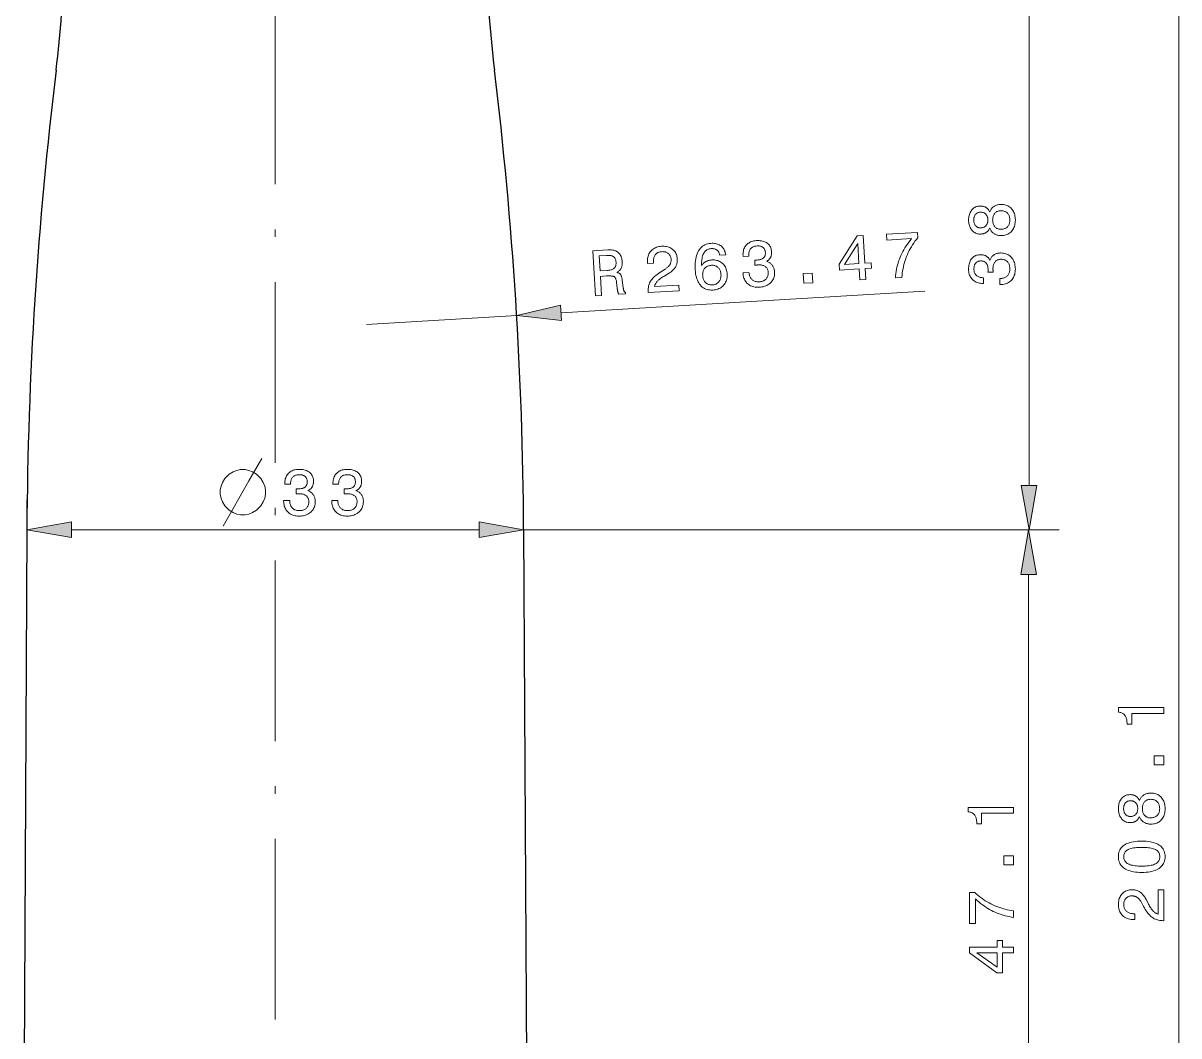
# Model space of a CAD drawing. Extents: x 0 to 297, y 0 to 420.
# Drawn here: x 128.9 to 205.6, y 208.2 to 275.5 of the extents above; entities that cross this region are included whole.
import ezdxf

# ---------------------------------------------------------------- set-up
doc = ezdxf.new("R2010")
doc.units = 0
doc.linetypes.add('DASHDOT', pattern=[18.5, 12, -3, 0.5, -3])

msp = doc.modelspace()

# ---------------------------------------------------------------- linework, layer by layer
at = {"color": 7, "linetype": 'DASHDOT', "lineweight": 13}
msp.add_line((145.6, 332.328), (145.6, 119.729), dxfattribs=at)
at = {"color": 7, "lineweight": 13}
for p, q in [((205.626, 124.712), (205.626, 326.904)), ((195.676, 244.812), (195.676, 276.904)), ((164.588, 256.287), (188.752, 257.726)), ((132.055, 241.865), (159.146, 241.865)), ((162.1, 241.858), (197.644, 241.858)), ((162.1, 241.858), (197.676, 241.858)), ((195.644, 197.712), (195.644, 238.904))]:
    msp.add_line(p, q, dxfattribs=at)
at = {"color": 7, "lineweight": 13, "ltscale": 0.25}
msp.add_line((151.656, 255.518), (161.639, 256.112), dxfattribs=at)
at = {"color": 7, "lineweight": 13, "ltscale": 0.050185}
for p, q in [((129.1, 241.858), (129.1, 243.865)), ((162.1, 241.858), (162.1, 243.865))]:
    msp.add_line(p, q, dxfattribs=at)
at = {"color": 7, "lineweight": 30}
for p, q in [((129.1, 241.858), (128.85, 194.758)), ((162.1, 241.858), (162.35, 194.758))]:
    msp.add_line(p, q, dxfattribs=at)
at = {"color": 7, "lineweight": 13}
for points in [[(193.061, 261.92), (193.042, 261.881), (193.022, 261.845), (193.001, 261.81), (192.978, 261.777), (192.954, 261.747), (192.929, 261.718), (192.902, 261.691), (192.874, 261.666), (192.845, 261.643), (192.814, 261.623), (192.782, 261.604), (192.749, 261.587), (192.714, 261.572), (192.678, 261.559), (192.64, 261.548), (192.601, 261.539), (192.561, 261.533), (192.519, 261.528), (192.475, 261.525), (192.431, 261.524), (192.363, 261.526), (192.298, 261.534), (192.236, 261.547), (192.176, 261.565), (192.119, 261.588), (192.065, 261.617), (192.013, 261.65), (191.963, 261.689), (191.916, 261.733), (191.872, 261.782), (191.831, 261.835), (191.795, 261.891), (191.762, 261.951), (191.734, 262.014), (191.711, 262.079), (191.691, 262.148), (191.676, 262.22), (191.665, 262.296), (191.659, 262.374), (191.657, 262.455), (191.659, 262.537), (191.665, 262.616), (191.676, 262.691), (191.691, 262.764), (191.711, 262.833), (191.734, 262.898), (191.762, 262.961), (191.795, 263.02), (191.831, 263.076), (191.872, 263.129), (191.916, 263.178), (191.963, 263.221), (192.013, 263.26), (192.065, 263.293), (192.119, 263.321), (192.176, 263.344), (192.236, 263.362), (192.298, 263.375), (192.363, 263.383), (192.431, 263.385), (192.476, 263.384), (192.52, 263.381), (192.562, 263.376), (192.603, 263.37), (192.642, 263.361), (192.68, 263.35), (192.716, 263.338), (192.751, 263.323), (192.784, 263.307), (192.816, 263.288), (192.847, 263.268), (192.876, 263.245), (192.904, 263.221), (192.93, 263.194), (192.956, 263.165), (192.979, 263.135), (193.002, 263.102), (193.023, 263.067), (193.043, 263.03), (193.061, 262.991), (193.081, 263.039), (193.102, 263.085), (193.126, 263.128), (193.151, 263.169), (193.178, 263.207), (193.208, 263.243), (193.239, 263.277), (193.273, 263.308), (193.308, 263.337), (193.346, 263.363), (193.385, 263.387), (193.426, 263.408), (193.468, 263.427), (193.513, 263.443), (193.559, 263.457), (193.607, 263.468), (193.657, 263.477), (193.708, 263.483), (193.761, 263.487), (193.816, 263.488), (193.9, 263.486), (193.982, 263.477), (194.059, 263.463), (194.133, 263.444), (194.204, 263.419), (194.271, 263.388), (194.335, 263.352), (194.395, 263.31), (194.452, 263.262), (194.505, 263.209), (194.554, 263.151), (194.598, 263.09), (194.636, 263.024), (194.67, 262.954), (194.698, 262.881), (194.721, 262.804), (194.739, 262.722), (194.752, 262.637), (194.76, 262.548), (194.762, 262.455), (194.76, 262.363), (194.752, 262.274), (194.739, 262.188), (194.721, 262.107), (194.698, 262.03), (194.67, 261.957), (194.636, 261.887), (194.598, 261.822), (194.554, 261.76), (194.505, 261.703), (194.452, 261.65), (194.395, 261.603), (194.335, 261.561), (194.271, 261.525), (194.204, 261.494), (194.133, 261.469), (194.059, 261.45), (193.982, 261.436), (193.9, 261.427), (193.816, 261.424), (193.761, 261.426), (193.708, 261.43), (193.657, 261.436), (193.607, 261.445), (193.559, 261.456), (193.513, 261.47), (193.468, 261.486), (193.426, 261.505), (193.385, 261.526), (193.346, 261.55), (193.308, 261.576), (193.273, 261.605), (193.239, 261.636), (193.208, 261.669), (193.178, 261.705), (193.151, 261.743), (193.126, 261.784), (193.102, 261.827), (193.081, 261.872)], [(192.464, 261.935), (192.507, 261.936), (192.547, 261.94), (192.586, 261.948), (192.623, 261.957), (192.658, 261.97), (192.692, 261.986), (192.724, 262.004), (192.754, 262.026), (192.783, 262.05), (192.81, 262.077), (192.835, 262.106), (192.857, 262.138), (192.877, 262.171), (192.894, 262.206), (192.908, 262.243), (192.92, 262.282), (192.929, 262.322), (192.936, 262.365), (192.939, 262.409), (192.941, 262.455), (192.939, 262.502), (192.936, 262.547), (192.929, 262.59), (192.92, 262.631), (192.908, 262.67), (192.894, 262.707), (192.877, 262.742), (192.857, 262.775), (192.835, 262.807), (192.81, 262.836), (192.783, 262.863), (192.754, 262.887), (192.724, 262.909), (192.692, 262.927), (192.658, 262.943), (192.623, 262.956), (192.586, 262.965), (192.547, 262.973), (192.507, 262.977), (192.464, 262.978), (192.422, 262.977), (192.382, 262.973), (192.344, 262.966), (192.307, 262.956), (192.272, 262.943), (192.239, 262.928), (192.208, 262.91), (192.179, 262.889), (192.152, 262.866), (192.126, 262.839), (192.103, 262.81), (192.082, 262.779), (192.063, 262.746), (192.047, 262.711), (192.033, 262.674), (192.022, 262.634), (192.014, 262.593), (192.008, 262.549), (192.004, 262.503), (192.003, 262.455), (192.004, 262.408), (192.008, 262.363), (192.014, 262.319), (192.022, 262.278), (192.033, 262.239), (192.047, 262.202), (192.063, 262.167), (192.082, 262.134), (192.103, 262.103), (192.126, 262.074), (192.152, 262.047), (192.179, 262.024), (192.208, 262.003), (192.239, 261.985), (192.272, 261.969), (192.307, 261.957), (192.344, 261.947), (192.382, 261.94), (192.422, 261.936)], [(193.807, 261.84), (193.861, 261.841), (193.912, 261.846), (193.961, 261.855), (194.008, 261.866), (194.053, 261.881), (194.095, 261.899), (194.135, 261.921), (194.172, 261.946), (194.208, 261.974), (194.241, 262.005), (194.271, 262.04), (194.298, 262.076), (194.322, 262.115), (194.342, 262.157), (194.36, 262.201), (194.374, 262.247), (194.385, 262.295), (194.393, 262.346), (194.398, 262.4), (194.4, 262.455), (194.398, 262.512), (194.393, 262.565), (194.385, 262.617), (194.374, 262.665), (194.36, 262.712), (194.342, 262.756), (194.322, 262.797), (194.298, 262.837), (194.271, 262.873), (194.241, 262.908), (194.208, 262.939), (194.172, 262.967), (194.135, 262.992), (194.095, 263.014), (194.053, 263.032), (194.008, 263.047), (193.961, 263.058), (193.912, 263.066), (193.861, 263.071), (193.807, 263.073), (193.757, 263.071), (193.709, 263.067), (193.664, 263.058), (193.62, 263.047), (193.579, 263.032), (193.539, 263.014), (193.502, 262.993), (193.467, 262.968), (193.434, 262.94), (193.404, 262.909), (193.375, 262.875), (193.35, 262.838), (193.328, 262.799), (193.308, 262.757), (193.292, 262.713), (193.279, 262.667), (193.268, 262.618), (193.261, 262.566), (193.256, 262.512), (193.255, 262.455), (193.256, 262.399), (193.261, 262.346), (193.268, 262.294), (193.279, 262.246), (193.292, 262.199), (193.308, 262.155), (193.328, 262.114), (193.35, 262.075), (193.375, 262.038), (193.404, 262.004), (193.434, 261.973), (193.467, 261.945), (193.502, 261.92), (193.539, 261.899), (193.579, 261.881), (193.62, 261.866), (193.664, 261.855), (193.709, 261.846), (193.757, 261.841)], [(176.669, 258.95), (177.067, 258.974), (177.073, 258.912), (177.083, 258.854), (177.095, 258.798), (177.111, 258.746), (177.13, 258.696), (177.152, 258.65), (177.177, 258.607), (177.204, 258.566), (177.235, 258.529), (177.269, 258.495), (177.306, 258.464), (177.345, 258.437), (177.387, 258.413), (177.431, 258.393), (177.478, 258.377), (177.527, 258.364), (177.579, 258.355), (177.633, 258.349), (177.689, 258.347), (177.748, 258.349), (177.806, 258.354), (177.86, 258.362), (177.913, 258.373), (177.962, 258.387), (178.009, 258.404), (178.053, 258.424), (178.095, 258.447), (178.133, 258.473), (178.169, 258.502), (178.203, 258.535), (178.233, 258.569), (178.26, 258.606), (178.283, 258.645), (178.302, 258.686), (178.319, 258.729), (178.331, 258.775), (178.34, 258.822), (178.346, 258.872), (178.348, 258.924), (178.346, 258.978), (178.342, 259.027), (178.334, 259.073), (178.323, 259.118), (178.309, 259.159), (178.291, 259.198), (178.271, 259.235), (178.247, 259.27), (178.22, 259.302), (178.189, 259.331), (178.156, 259.359), (178.119, 259.383), (178.08, 259.405), (178.039, 259.423), (177.995, 259.439), (177.948, 259.452), (177.899, 259.461), (177.847, 259.468), (177.793, 259.472), (177.736, 259.473), (177.677, 259.471), (177.669, 259.47), (177.66, 259.469), (177.651, 259.469), (177.643, 259.468), (177.634, 259.467), (177.625, 259.467), (177.616, 259.466), (177.607, 259.465), (177.598, 259.464), (177.589, 259.463), (177.579, 259.462), (177.569, 259.461), (177.558, 259.46), (177.547, 259.459), (177.535, 259.457), (177.523, 259.456), (177.51, 259.454), (177.496, 259.453), (177.482, 259.451), (177.467, 259.45), (177.447, 259.788), (177.456, 259.789), (177.465, 259.789), (177.474, 259.789), (177.483, 259.789), (177.492, 259.789), (177.501, 259.789), (177.51, 259.79), (177.518, 259.79), (177.527, 259.79), (177.536, 259.791), (177.544, 259.791), (177.552, 259.791), (177.56, 259.791), (177.568, 259.792), (177.576, 259.792), (177.584, 259.792), (177.591, 259.793), (177.599, 259.793), (177.606, 259.794), (177.613, 259.794), (177.67, 259.799), (177.723, 259.805), (177.774, 259.814), (177.821, 259.825), (177.865, 259.838), (177.905, 259.853), (177.943, 259.87), (177.977, 259.889), (178.009, 259.911), (178.037, 259.934), (178.062, 259.96), (178.084, 259.988), (178.104, 260.018), (178.12, 260.051), (178.133, 260.086), (178.144, 260.123), (178.151, 260.162), (178.156, 260.203), (178.157, 260.247), (178.156, 260.293), (178.152, 260.337), (178.145, 260.38), (178.136, 260.419), (178.125, 260.457), (178.11, 260.492), (178.093, 260.525), (178.074, 260.556), (178.052, 260.584), (178.027, 260.61), (178, 260.634), (177.97, 260.656), (177.938, 260.675), (177.904, 260.691), (177.867, 260.705), (177.829, 260.716), (177.788, 260.725), (177.745, 260.731), (177.699, 260.734), (177.652, 260.735), (177.602, 260.733), (177.546, 260.728), (177.493, 260.72), (177.443, 260.709), (177.397, 260.695), (177.353, 260.678), (177.312, 260.657), (177.273, 260.634), (177.238, 260.608), (177.206, 260.578), (177.177, 260.545), (177.151, 260.51), (177.128, 260.471), (177.108, 260.43), (177.091, 260.386), (177.078, 260.339), (177.067, 260.289), (177.06, 260.236), (177.056, 260.181), (177.055, 260.122), (177.057, 260.061), (176.674, 260.038), (176.672, 260.068), (176.67, 260.154), (176.672, 260.237), (176.68, 260.317), (176.694, 260.393), (176.713, 260.466), (176.737, 260.536), (176.766, 260.603), (176.801, 260.667), (176.841, 260.727), (176.886, 260.784), (176.936, 260.836), (176.99, 260.884), (177.048, 260.927), (177.109, 260.964), (177.175, 260.997), (177.244, 261.025), (177.317, 261.048), (177.394, 261.065), (177.475, 261.078), (177.56, 261.086), (177.65, 261.089), (177.736, 261.087), (177.818, 261.082), (177.896, 261.071), (177.97, 261.057), (178.041, 261.037), (178.107, 261.014), (178.17, 260.985), (178.229, 260.953), (178.284, 260.915), (178.334, 260.874), (178.38, 260.829), (178.421, 260.78), (178.457, 260.728), (178.488, 260.672), (178.515, 260.612), (178.536, 260.549), (178.553, 260.482), (178.565, 260.411), (178.572, 260.337), (178.573, 260.294), (178.573, 260.252), (178.57, 260.212), (178.566, 260.173), (178.56, 260.134), (178.551, 260.097), (178.541, 260.062), (178.529, 260.027), (178.514, 259.993), (178.498, 259.961), (178.48, 259.93), (178.459, 259.9), (178.437, 259.871), (178.413, 259.844), (178.387, 259.819), (178.359, 259.794), (178.33, 259.771), (178.298, 259.75), (178.264, 259.729), (178.229, 259.71), (178.277, 259.694), (178.323, 259.677), (178.367, 259.656), (178.409, 259.634), (178.448, 259.61), (178.486, 259.583), (178.521, 259.555), (178.553, 259.524), (178.584, 259.491), (178.612, 259.456), (178.638, 259.42), (178.662, 259.381), (178.683, 259.34), (178.702, 259.298), (178.719, 259.253), (178.733, 259.207), (178.744, 259.159), (178.754, 259.109), (178.761, 259.057), (178.765, 259.003), (178.767, 258.918), (178.763, 258.837), (178.753, 258.758), (178.737, 258.682), (178.715, 258.61), (178.686, 258.54), (178.652, 258.474), (178.611, 258.411), (178.564, 258.35), (178.512, 258.293), (178.454, 258.24), (178.392, 258.192), (178.325, 258.148), (178.255, 258.11), (178.18, 258.077), (178.101, 258.049), (178.018, 258.025), (177.931, 258.007), (177.84, 257.994), (177.744, 257.986), (177.653, 257.983), (177.566, 257.986), (177.482, 257.995), (177.401, 258.009), (177.324, 258.029), (177.25, 258.054), (177.18, 258.086), (177.113, 258.122), (177.05, 258.165), (176.989, 258.213), (176.934, 258.266), (176.883, 258.323), (176.838, 258.384), (176.798, 258.449), (176.764, 258.518), (176.735, 258.59), (176.711, 258.667), (176.692, 258.748), (176.679, 258.832), (176.671, 258.921)], [(184.434, 258.47), (184.389, 259.211), (183.074, 259.133), (183.052, 259.512), (184.255, 261.397), (184.647, 261.421), (184.756, 259.579), (185.183, 259.605), (185.204, 259.26), (184.777, 259.234), (184.821, 258.493)], [(186.791, 258.611), (186.803, 258.755), (186.821, 258.898), (186.842, 259.039), (186.867, 259.179), (186.897, 259.316), (186.93, 259.452), (186.968, 259.586), (187.011, 259.719), (187.057, 259.849), (187.107, 259.978), (187.162, 260.105), (187.222, 260.232), (187.286, 260.358), (187.355, 260.483), (187.429, 260.608), (187.507, 260.731), (187.59, 260.854), (187.677, 260.976), (187.77, 261.097), (187.867, 261.217), (186.229, 261.12), (186.206, 261.513), (188.258, 261.636), (188.279, 261.278), (188.186, 261.16), (188.096, 261.041), (188.012, 260.92), (187.931, 260.798), (187.855, 260.674), (187.783, 260.549), (187.715, 260.422), (187.652, 260.294), (187.593, 260.165), (187.538, 260.034), (187.488, 259.902), (187.441, 259.768), (187.4, 259.632), (187.362, 259.495), (187.329, 259.356), (187.3, 259.215), (187.275, 259.073), (187.254, 258.929), (187.238, 258.784), (187.226, 258.636)], [(166.873, 257.425), (166.695, 260.416), (167.695, 260.475), (167.781, 260.478), (167.863, 260.477), (167.942, 260.47), (168.017, 260.459), (168.087, 260.444), (168.154, 260.424), (168.217, 260.399), (168.275, 260.37), (168.33, 260.336), (168.381, 260.297), (168.428, 260.255), (168.47, 260.207), (168.508, 260.156), (168.541, 260.1), (168.571, 260.04), (168.595, 259.976), (168.616, 259.908), (168.632, 259.835), (168.643, 259.758), (168.65, 259.677), (168.652, 259.628), (168.652, 259.581), (168.65, 259.535), (168.645, 259.491), (168.639, 259.448), (168.63, 259.406), (168.62, 259.366), (168.607, 259.327), (168.592, 259.29), (168.575, 259.254), (168.556, 259.22), (168.535, 259.186), (168.512, 259.155), (168.487, 259.125), (168.46, 259.096), (168.431, 259.069), (168.4, 259.044), (168.367, 259.019), (168.332, 258.997), (168.295, 258.976), (168.327, 258.967), (168.358, 258.957), (168.387, 258.945), (168.414, 258.932), (168.44, 258.918), (168.463, 258.903), (168.485, 258.886), (168.505, 258.868), (168.524, 258.849), (168.54, 258.829), (168.555, 258.806), (168.57, 258.779), (168.583, 258.75), (168.596, 258.716), (168.608, 258.68), (168.619, 258.64), (168.629, 258.596), (168.638, 258.55), (168.646, 258.499), (168.654, 258.446), (168.714, 257.961), (168.718, 257.931), (168.723, 257.902), (168.728, 257.875), (168.732, 257.849), (168.738, 257.826), (168.743, 257.803), (168.749, 257.783), (168.755, 257.764), (168.761, 257.748), (168.768, 257.732), (168.775, 257.718), (168.783, 257.705), (168.791, 257.693), (168.8, 257.681), (168.81, 257.67), (168.82, 257.66), (168.831, 257.65), (168.842, 257.641), (168.855, 257.633), (168.867, 257.626), (168.872, 257.544), (168.42, 257.517), (168.413, 257.527), (168.407, 257.538), (168.401, 257.55), (168.395, 257.562), (168.389, 257.576), (168.384, 257.591), (168.378, 257.607), (168.373, 257.623), (168.368, 257.641), (168.363, 257.66), (168.358, 257.679), (168.353, 257.701), (168.348, 257.723), (168.344, 257.747), (168.339, 257.772), (168.335, 257.799), (168.33, 257.827), (168.326, 257.856), (168.322, 257.887), (168.318, 257.919), (168.274, 258.305), (168.266, 258.361), (168.257, 258.413), (168.246, 258.461), (168.234, 258.505), (168.221, 258.544), (168.206, 258.579), (168.189, 258.61), (168.171, 258.637), (168.152, 258.66), (168.131, 258.679), (168.106, 258.694), (168.075, 258.707), (168.038, 258.718), (167.995, 258.727), (167.946, 258.734), (167.891, 258.739), (167.829, 258.741), (167.762, 258.742), (167.688, 258.74), (167.608, 258.736), (167.198, 258.712), (167.273, 257.449)], [(170.376, 257.634), (170.375, 257.646), (170.372, 257.734), (170.373, 257.819), (170.378, 257.901), (170.388, 257.98), (170.402, 258.057), (170.42, 258.131), (170.443, 258.202), (170.47, 258.271), (170.501, 258.337), (170.537, 258.4), (170.578, 258.463), (170.626, 258.525), (170.68, 258.588), (170.741, 258.651), (170.809, 258.714), (170.883, 258.778), (170.964, 258.842), (171.052, 258.906), (171.146, 258.97), (171.247, 259.035), (171.493, 259.189), (171.536, 259.217), (171.577, 259.245), (171.615, 259.274), (171.651, 259.303), (171.684, 259.333), (171.714, 259.363), (171.742, 259.393), (171.768, 259.424), (171.791, 259.456), (171.811, 259.488), (171.829, 259.521), (171.845, 259.554), (171.859, 259.589), (171.871, 259.624), (171.88, 259.661), (171.887, 259.698), (171.892, 259.736), (171.895, 259.776), (171.896, 259.816), (171.895, 259.857), (171.89, 259.904), (171.883, 259.948), (171.872, 259.991), (171.858, 260.031), (171.841, 260.07), (171.821, 260.106), (171.798, 260.14), (171.771, 260.173), (171.742, 260.203), (171.709, 260.232), (171.673, 260.257), (171.636, 260.28), (171.597, 260.3), (171.555, 260.316), (171.512, 260.33), (171.466, 260.34), (171.418, 260.348), (171.369, 260.352), (171.317, 260.354), (171.263, 260.352), (171.21, 260.347), (171.16, 260.338), (171.112, 260.326), (171.066, 260.31), (171.023, 260.291), (170.983, 260.268), (170.945, 260.242), (170.91, 260.212), (170.877, 260.178), (170.846, 260.141), (170.819, 260.101), (170.794, 260.058), (170.774, 260.013), (170.756, 259.965), (170.742, 259.914), (170.731, 259.861), (170.723, 259.805), (170.719, 259.747), (170.717, 259.686), (170.72, 259.622), (170.722, 259.587), (170.33, 259.563), (170.327, 259.624), (170.324, 259.717), (170.327, 259.807), (170.335, 259.892), (170.349, 259.974), (170.369, 260.053), (170.394, 260.128), (170.425, 260.199), (170.462, 260.266), (170.504, 260.33), (170.551, 260.391), (170.604, 260.447), (170.661, 260.497), (170.722, 260.543), (170.787, 260.582), (170.856, 260.617), (170.93, 260.647), (171.007, 260.671), (171.089, 260.689), (171.175, 260.703), (171.265, 260.711), (171.352, 260.714), (171.436, 260.711), (171.517, 260.704), (171.594, 260.691), (171.669, 260.673), (171.74, 260.65), (171.808, 260.622), (171.873, 260.589), (171.935, 260.551), (171.994, 260.507), (172.049, 260.46), (172.099, 260.408), (172.143, 260.354), (172.182, 260.296), (172.216, 260.235), (172.244, 260.17), (172.267, 260.102), (172.285, 260.031), (172.298, 259.956), (172.305, 259.877), (172.307, 259.816), (172.306, 259.756), (172.302, 259.698), (172.294, 259.641), (172.283, 259.585), (172.268, 259.53), (172.251, 259.477), (172.23, 259.425), (172.205, 259.375), (172.178, 259.326), (172.147, 259.278), (172.112, 259.231), (172.075, 259.185), (172.033, 259.141), (171.989, 259.097), (171.94, 259.054), (171.889, 259.013), (171.834, 258.972), (171.775, 258.932), (171.713, 258.894), (171.469, 258.75), (171.401, 258.709), (171.337, 258.669), (171.277, 258.63), (171.222, 258.591), (171.17, 258.554), (171.122, 258.517), (171.079, 258.482), (171.039, 258.447), (171.004, 258.414), (170.972, 258.381), (170.944, 258.348), (170.917, 258.315), (170.893, 258.282), (170.871, 258.247), (170.851, 258.213), (170.834, 258.177), (170.818, 258.141), (170.805, 258.105), (170.794, 258.068), (170.785, 258.03), (172.41, 258.126), (172.432, 257.756)], [(175.524, 260.132), (175.128, 260.109), (175.119, 260.154), (175.109, 260.197), (175.096, 260.237), (175.081, 260.276), (175.064, 260.312), (175.044, 260.345), (175.023, 260.376), (174.999, 260.405), (174.973, 260.432), (174.945, 260.456), (174.914, 260.477), (174.882, 260.497), (174.848, 260.513), (174.812, 260.527), (174.775, 260.538), (174.735, 260.547), (174.693, 260.553), (174.649, 260.557), (174.604, 260.558), (174.556, 260.556), (174.492, 260.55), (174.432, 260.538), (174.375, 260.521), (174.321, 260.499), (174.271, 260.472), (174.224, 260.439), (174.18, 260.401), (174.14, 260.358), (174.103, 260.31), (174.07, 260.257), (174.039, 260.198), (174.013, 260.134), (173.989, 260.065), (173.968, 259.99), (173.951, 259.91), (173.937, 259.824), (173.927, 259.733), (173.919, 259.637), (173.915, 259.535), (173.914, 259.428), (173.938, 259.461), (173.963, 259.493), (173.989, 259.523), (174.017, 259.552), (174.046, 259.579), (174.076, 259.605), (174.107, 259.629), (174.139, 259.652), (174.173, 259.673), (174.208, 259.693), (174.243, 259.711), (174.28, 259.728), (174.318, 259.742), (174.357, 259.756), (174.397, 259.767), (174.437, 259.777), (174.479, 259.786), (174.522, 259.793), (174.565, 259.798), (174.61, 259.801), (174.693, 259.803), (174.774, 259.8), (174.852, 259.791), (174.927, 259.776), (174.999, 259.756), (175.068, 259.73), (175.135, 259.698), (175.198, 259.661), (175.259, 259.618), (175.316, 259.57), (175.37, 259.516), (175.419, 259.459), (175.462, 259.399), (175.501, 259.334), (175.534, 259.266), (175.562, 259.193), (175.585, 259.117), (175.603, 259.038), (175.616, 258.954), (175.624, 258.867), (175.627, 258.779), (175.623, 258.694), (175.614, 258.613), (175.599, 258.534), (175.578, 258.458), (175.551, 258.386), (175.519, 258.316), (175.481, 258.249), (175.436, 258.186), (175.386, 258.125), (175.332, 258.069), (175.273, 258.018), (175.211, 257.972), (175.145, 257.932), (175.075, 257.897), (175.001, 257.867), (174.923, 257.843), (174.842, 257.824), (174.757, 257.811), (174.668, 257.802), (174.565, 257.8), (174.466, 257.805), (174.372, 257.818), (174.283, 257.838), (174.198, 257.866), (174.117, 257.901), (174.041, 257.944), (173.969, 257.995), (173.902, 258.053), (173.84, 258.119), (173.782, 258.191), (173.73, 258.271), (173.682, 258.358), (173.64, 258.451), (173.603, 258.551), (173.572, 258.657), (173.545, 258.771), (173.524, 258.891), (173.508, 259.018), (173.497, 259.152), (173.491, 259.309), (173.491, 259.46), (173.497, 259.603), (173.51, 259.74), (173.529, 259.87), (173.555, 259.992), (173.587, 260.108), (173.625, 260.217), (173.67, 260.319), (173.721, 260.415), (173.778, 260.502), (173.84, 260.581), (173.908, 260.651), (173.981, 260.713), (174.059, 260.767), (174.142, 260.811), (174.231, 260.848), (174.325, 260.875), (174.425, 260.895), (174.529, 260.905), (174.613, 260.908), (174.694, 260.906), (174.771, 260.9), (174.844, 260.889), (174.915, 260.874), (174.982, 260.854), (175.046, 260.829), (175.106, 260.8), (175.163, 260.767), (175.217, 260.729), (175.267, 260.686), (175.312, 260.64), (175.354, 260.59), (175.391, 260.536), (175.424, 260.478), (175.452, 260.417), (175.476, 260.352), (175.496, 260.282), (175.512, 260.209)], [(183.416, 259.499), (184.369, 259.556), (184.289, 260.897)], [(167.605, 260.102), (167.117, 260.073), (167.176, 259.078), (167.637, 259.105), (167.705, 259.111), (167.769, 259.118), (167.828, 259.127), (167.883, 259.139), (167.933, 259.152), (167.979, 259.168), (168.021, 259.185), (168.059, 259.205), (168.092, 259.226), (168.12, 259.25), (168.145, 259.276), (168.167, 259.306), (168.186, 259.338), (168.202, 259.373), (168.215, 259.411), (168.225, 259.451), (168.232, 259.495), (168.237, 259.542), (168.238, 259.591), (168.236, 259.644), (168.232, 259.695), (168.225, 259.743), (168.215, 259.788), (168.203, 259.83), (168.188, 259.869), (168.171, 259.905), (168.151, 259.937), (168.129, 259.966), (168.104, 259.992), (168.077, 260.015), (168.046, 260.035), (168.012, 260.053), (167.974, 260.068), (167.932, 260.08), (167.887, 260.09), (167.838, 260.098), (167.785, 260.103), (167.729, 260.105), (167.669, 260.105)], [(193.736, 258.169), (193.736, 258.568), (193.797, 258.571), (193.856, 258.577), (193.913, 258.586), (193.966, 258.599), (194.016, 258.615), (194.064, 258.634), (194.109, 258.656), (194.15, 258.681), (194.19, 258.71), (194.226, 258.742), (194.259, 258.777), (194.288, 258.814), (194.314, 258.854), (194.337, 258.897), (194.356, 258.943), (194.372, 258.991), (194.384, 259.042), (194.393, 259.096), (194.398, 259.152), (194.4, 259.211), (194.398, 259.269), (194.393, 259.324), (194.385, 259.377), (194.374, 259.427), (194.36, 259.475), (194.343, 259.52), (194.322, 259.563), (194.298, 259.603), (194.272, 259.641), (194.242, 259.676), (194.209, 259.708), (194.174, 259.737), (194.136, 259.762), (194.096, 259.784), (194.054, 259.803), (194.009, 259.818), (193.962, 259.83), (193.913, 259.839), (193.861, 259.844), (193.807, 259.845), (193.758, 259.844), (193.711, 259.839), (193.667, 259.83), (193.624, 259.819), (193.584, 259.804), (193.546, 259.785), (193.51, 259.763), (193.477, 259.738), (193.445, 259.71), (193.416, 259.678), (193.39, 259.643), (193.366, 259.605), (193.345, 259.565), (193.326, 259.522), (193.311, 259.476), (193.298, 259.428), (193.289, 259.377), (193.282, 259.323), (193.277, 259.266), (193.276, 259.207), (193.276, 259.198), (193.276, 259.19), (193.276, 259.181), (193.276, 259.172), (193.277, 259.163), (193.277, 259.155), (193.277, 259.146), (193.277, 259.136), (193.278, 259.127), (193.278, 259.118), (193.279, 259.109), (193.279, 259.098), (193.28, 259.088), (193.28, 259.076), (193.281, 259.064), (193.281, 259.052), (193.282, 259.039), (193.283, 259.025), (193.284, 259.011), (193.284, 258.996), (192.945, 258.996), (192.945, 259.005), (192.946, 259.014), (192.946, 259.023), (192.947, 259.032), (192.947, 259.041), (192.947, 259.05), (192.947, 259.059), (192.948, 259.067), (192.948, 259.076), (192.948, 259.084), (192.948, 259.093), (192.949, 259.101), (192.949, 259.109), (192.949, 259.117), (192.949, 259.125), (192.949, 259.133), (192.949, 259.14), (192.949, 259.148), (192.949, 259.155), (192.949, 259.162), (192.948, 259.219), (192.945, 259.273), (192.939, 259.323), (192.931, 259.371), (192.921, 259.416), (192.908, 259.457), (192.893, 259.496), (192.876, 259.531), (192.856, 259.564), (192.834, 259.594), (192.81, 259.62), (192.784, 259.644), (192.754, 259.665), (192.723, 259.683), (192.689, 259.699), (192.653, 259.711), (192.614, 259.721), (192.573, 259.728), (192.529, 259.732), (192.483, 259.734), (192.439, 259.732), (192.396, 259.728), (192.356, 259.721), (192.318, 259.712), (192.282, 259.7), (192.248, 259.685), (192.216, 259.667), (192.186, 259.647), (192.159, 259.624), (192.133, 259.598), (192.11, 259.569), (192.089, 259.539), (192.071, 259.505), (192.055, 259.47), (192.042, 259.432), (192.031, 259.392), (192.022, 259.349), (192.016, 259.304), (192.012, 259.256), (192.011, 259.207), (192.013, 259.151), (192.018, 259.097), (192.026, 259.047), (192.037, 258.999), (192.052, 258.954), (192.07, 258.912), (192.091, 258.873), (192.115, 258.836), (192.143, 258.802), (192.173, 258.771), (192.207, 258.743), (192.244, 258.718), (192.284, 258.695), (192.328, 258.676), (192.374, 258.66), (192.423, 258.646), (192.475, 258.636), (192.53, 258.629), (192.589, 258.624), (192.65, 258.623), (192.65, 258.239), (192.62, 258.239), (192.534, 258.242), (192.451, 258.249), (192.372, 258.262), (192.297, 258.28), (192.225, 258.303), (192.156, 258.331), (192.091, 258.365), (192.03, 258.403), (191.972, 258.446), (191.918, 258.495), (191.869, 258.548), (191.824, 258.605), (191.785, 258.665), (191.751, 258.729), (191.722, 258.796), (191.699, 258.867), (191.68, 258.941), (191.667, 259.019), (191.66, 259.1), (191.657, 259.186), (191.659, 259.275), (191.665, 259.361), (191.676, 259.443), (191.691, 259.52), (191.71, 259.594), (191.734, 259.663), (191.761, 259.728), (191.793, 259.789), (191.829, 259.845), (191.87, 259.898), (191.914, 259.946), (191.962, 259.989), (192.013, 260.027), (192.067, 260.06), (192.125, 260.088), (192.186, 260.111), (192.251, 260.128), (192.318, 260.141), (192.39, 260.149), (192.464, 260.151), (192.507, 260.15), (192.549, 260.147), (192.589, 260.143), (192.628, 260.136), (192.666, 260.127), (192.702, 260.117), (192.737, 260.104), (192.771, 260.09), (192.804, 260.073), (192.835, 260.055), (192.865, 260.035), (192.894, 260.013), (192.921, 259.989), (192.947, 259.964), (192.971, 259.936), (192.993, 259.907), (193.015, 259.876), (193.034, 259.843), (193.053, 259.808), (193.069, 259.772), (193.088, 259.819), (193.109, 259.864), (193.131, 259.907), (193.156, 259.947), (193.183, 259.985), (193.211, 260.02), (193.242, 260.054), (193.274, 260.085), (193.309, 260.113), (193.346, 260.14), (193.384, 260.163), (193.424, 260.185), (193.466, 260.203), (193.51, 260.22), (193.555, 260.234), (193.602, 260.245), (193.651, 260.254), (193.701, 260.26), (193.753, 260.264), (193.807, 260.265), (193.892, 260.262), (193.973, 260.253), (194.051, 260.238), (194.126, 260.218), (194.197, 260.191), (194.264, 260.159), (194.329, 260.12), (194.389, 260.076), (194.447, 260.026), (194.501, 259.97), (194.551, 259.909), (194.595, 259.844), (194.634, 259.775), (194.668, 259.703), (194.697, 259.626), (194.72, 259.546), (194.739, 259.462), (194.752, 259.373), (194.76, 259.281), (194.762, 259.186), (194.76, 259.095), (194.751, 259.008), (194.738, 258.924), (194.719, 258.845), (194.694, 258.769), (194.664, 258.697), (194.629, 258.628), (194.588, 258.564), (194.542, 258.503), (194.49, 258.446), (194.434, 258.393), (194.374, 258.346), (194.311, 258.305), (194.244, 258.269), (194.173, 258.238), (194.099, 258.214), (194.021, 258.194), (193.939, 258.18), (193.854, 258.172), (193.765, 258.169)], [(175.208, 258.838), (175.203, 258.895), (175.195, 258.95), (175.183, 259.002), (175.169, 259.051), (175.152, 259.098), (175.131, 259.143), (175.107, 259.185), (175.081, 259.224), (175.051, 259.261), (175.018, 259.295), (174.983, 259.327), (174.945, 259.354), (174.906, 259.378), (174.866, 259.398), (174.823, 259.415), (174.778, 259.428), (174.732, 259.438), (174.684, 259.444), (174.634, 259.446), (174.582, 259.445), (174.525, 259.44), (174.47, 259.431), (174.418, 259.419), (174.369, 259.404), (174.322, 259.386), (174.278, 259.364), (174.237, 259.339), (174.199, 259.311), (174.164, 259.28), (174.131, 259.245), (174.101, 259.207), (174.075, 259.167), (174.052, 259.125), (174.033, 259.08), (174.018, 259.033), (174.005, 258.983), (173.997, 258.931), (173.992, 258.877), (173.99, 258.82), (173.992, 258.761), (173.997, 258.702), (174.005, 258.646), (174.017, 258.593), (174.031, 258.542), (174.049, 258.494), (174.07, 258.448), (174.094, 258.406), (174.121, 258.365), (174.152, 258.328), (174.185, 258.293), (174.222, 258.262), (174.26, 258.234), (174.3, 258.21), (174.343, 258.189), (174.388, 258.172), (174.434, 258.159), (174.483, 258.15), (174.534, 258.144), (174.588, 258.142), (174.643, 258.143), (174.696, 258.148), (174.746, 258.157), (174.794, 258.169), (174.84, 258.184), (174.884, 258.203), (174.926, 258.226), (174.965, 258.252), (175.002, 258.281), (175.036, 258.315), (175.069, 258.351), (175.098, 258.391), (175.125, 258.432), (175.147, 258.476), (175.166, 258.521), (175.182, 258.569), (175.194, 258.619), (175.203, 258.67), (175.208, 258.724), (175.21, 258.78)], [(180.707, 258.248), (180.668, 258.89), (181.264, 258.926), (181.302, 258.284)], [(164.557, 256.807), (161.639, 256.112), (164.619, 255.767)], [(143.597, 245.865), (143.297, 245.865), (143.047, 245.815), (142.797, 245.715), (142.547, 245.565), (142.247, 245.265), (142.097, 245.015), (141.997, 244.765), (141.947, 244.515), (141.947, 244.215), (141.997, 243.965), (142.097, 243.715), (142.247, 243.465), (142.547, 243.165), (142.797, 243.015), (143.047, 242.915), (143.297, 242.865), (143.597, 242.865), (143.847, 242.915), (144.097, 243.015), (144.347, 243.165), (144.647, 243.465), (144.797, 243.715), (144.897, 243.965), (144.947, 244.215), (144.947, 244.515), (144.897, 244.765), (144.797, 245.015), (144.647, 245.265), (144.347, 245.565), (144.097, 245.715), (143.847, 245.815)], [(146.158, 243.806), (146.557, 243.806), (146.559, 243.744), (146.566, 243.685), (146.575, 243.629), (146.587, 243.575), (146.603, 243.525), (146.622, 243.477), (146.644, 243.433), (146.67, 243.391), (146.699, 243.352), (146.73, 243.316), (146.765, 243.282), (146.803, 243.253), (146.843, 243.227), (146.886, 243.204), (146.932, 243.185), (146.98, 243.169), (147.031, 243.157), (147.084, 243.149), (147.141, 243.143), (147.2, 243.142), (147.257, 243.143), (147.313, 243.148), (147.365, 243.156), (147.416, 243.167), (147.463, 243.181), (147.509, 243.199), (147.551, 243.219), (147.592, 243.243), (147.629, 243.27), (147.664, 243.3), (147.697, 243.333), (147.726, 243.368), (147.751, 243.405), (147.773, 243.445), (147.792, 243.487), (147.807, 243.532), (147.819, 243.579), (147.827, 243.628), (147.832, 243.68), (147.834, 243.734), (147.832, 243.783), (147.827, 243.83), (147.819, 243.875), (147.807, 243.917), (147.792, 243.957), (147.774, 243.995), (147.752, 244.031), (147.727, 244.065), (147.698, 244.096), (147.667, 244.125), (147.632, 244.152), (147.594, 244.176), (147.554, 244.197), (147.511, 244.215), (147.465, 244.23), (147.416, 244.243), (147.365, 244.253), (147.311, 244.26), (147.255, 244.264), (147.195, 244.265), (147.187, 244.265), (147.178, 244.265), (147.17, 244.265), (147.161, 244.265), (147.152, 244.265), (147.143, 244.265), (147.134, 244.264), (147.125, 244.264), (147.116, 244.264), (147.107, 244.263), (147.097, 244.263), (147.087, 244.262), (147.076, 244.262), (147.065, 244.261), (147.053, 244.261), (147.041, 244.26), (147.027, 244.259), (147.014, 244.258), (146.999, 244.258), (146.985, 244.257), (146.985, 244.596), (146.994, 244.596), (147.003, 244.595), (147.012, 244.595), (147.021, 244.595), (147.03, 244.594), (147.039, 244.594), (147.047, 244.594), (147.056, 244.594), (147.065, 244.593), (147.073, 244.593), (147.081, 244.593), (147.09, 244.593), (147.098, 244.593), (147.106, 244.592), (147.114, 244.592), (147.121, 244.592), (147.129, 244.592), (147.136, 244.592), (147.144, 244.592), (147.151, 244.592), (147.208, 244.593), (147.261, 244.597), (147.312, 244.602), (147.36, 244.61), (147.404, 244.621), (147.446, 244.633), (147.485, 244.648), (147.52, 244.666), (147.553, 244.685), (147.582, 244.707), (147.609, 244.731), (147.633, 244.758), (147.654, 244.787), (147.672, 244.818), (147.687, 244.852), (147.7, 244.888), (147.71, 244.927), (147.717, 244.968), (147.721, 245.012), (147.722, 245.058), (147.721, 245.102), (147.717, 245.145), (147.71, 245.185), (147.701, 245.223), (147.688, 245.259), (147.673, 245.293), (147.656, 245.325), (147.635, 245.355), (147.612, 245.382), (147.586, 245.408), (147.558, 245.431), (147.527, 245.452), (147.494, 245.47), (147.459, 245.486), (147.421, 245.5), (147.38, 245.511), (147.338, 245.519), (147.293, 245.525), (147.245, 245.529), (147.195, 245.53), (147.139, 245.529), (147.086, 245.524), (147.036, 245.516), (146.988, 245.504), (146.943, 245.49), (146.901, 245.472), (146.862, 245.451), (146.825, 245.426), (146.791, 245.399), (146.76, 245.368), (146.732, 245.334), (146.706, 245.297), (146.684, 245.257), (146.665, 245.214), (146.649, 245.168), (146.635, 245.118), (146.625, 245.066), (146.617, 245.011), (146.613, 244.953), (146.611, 244.891), (146.228, 244.891), (146.228, 244.921), (146.23, 245.007), (146.238, 245.09), (146.251, 245.169), (146.269, 245.245), (146.292, 245.317), (146.32, 245.385), (146.353, 245.45), (146.392, 245.511), (146.435, 245.569), (146.484, 245.623), (146.537, 245.673), (146.593, 245.717), (146.654, 245.756), (146.717, 245.79), (146.785, 245.819), (146.855, 245.843), (146.93, 245.861), (147.008, 245.874), (147.089, 245.882), (147.174, 245.884), (147.264, 245.882), (147.35, 245.876), (147.431, 245.865), (147.509, 245.85), (147.582, 245.831), (147.651, 245.808), (147.716, 245.78), (147.777, 245.748), (147.834, 245.712), (147.887, 245.671), (147.935, 245.627), (147.978, 245.58), (148.016, 245.529), (148.049, 245.474), (148.077, 245.416), (148.099, 245.355), (148.117, 245.291), (148.13, 245.223), (148.137, 245.152), (148.14, 245.077), (148.139, 245.034), (148.136, 244.993), (148.131, 244.952), (148.124, 244.913), (148.116, 244.876), (148.105, 244.839), (148.093, 244.804), (148.078, 244.77), (148.062, 244.737), (148.044, 244.706), (148.024, 244.676), (148.002, 244.647), (147.978, 244.62), (147.952, 244.595), (147.925, 244.57), (147.896, 244.548), (147.865, 244.527), (147.832, 244.507), (147.797, 244.489), (147.76, 244.472), (147.808, 244.453), (147.853, 244.432), (147.895, 244.41), (147.936, 244.385), (147.974, 244.359), (148.009, 244.33), (148.042, 244.299), (148.073, 244.267), (148.102, 244.232), (148.128, 244.196), (148.152, 244.157), (148.173, 244.117), (148.192, 244.075), (148.209, 244.032), (148.222, 243.986), (148.234, 243.939), (148.242, 243.891), (148.249, 243.84), (148.252, 243.788), (148.254, 243.734), (148.251, 243.649), (148.242, 243.568), (148.227, 243.49), (148.206, 243.416), (148.18, 243.345), (148.147, 243.277), (148.109, 243.213), (148.065, 243.152), (148.015, 243.094), (147.959, 243.04), (147.898, 242.991), (147.833, 242.946), (147.764, 242.907), (147.691, 242.873), (147.615, 242.844), (147.535, 242.821), (147.45, 242.803), (147.362, 242.789), (147.27, 242.782), (147.174, 242.779), (147.083, 242.782), (146.996, 242.79), (146.913, 242.803), (146.833, 242.822), (146.757, 242.847), (146.685, 242.877), (146.617, 242.912), (146.552, 242.953), (146.491, 242.999), (146.434, 243.051), (146.382, 243.107), (146.335, 243.167), (146.293, 243.23), (146.258, 243.298), (146.227, 243.368), (146.202, 243.443), (146.183, 243.521), (146.169, 243.602), (146.161, 243.687), (146.158, 243.776)], [(149.356, 243.806), (149.755, 243.806), (149.758, 243.744), (149.764, 243.685), (149.773, 243.629), (149.786, 243.575), (149.801, 243.525), (149.82, 243.477), (149.843, 243.433), (149.868, 243.391), (149.897, 243.352), (149.929, 243.316), (149.964, 243.282), (150.001, 243.253), (150.041, 243.227), (150.084, 243.204), (150.13, 243.185), (150.178, 243.169), (150.229, 243.157), (150.283, 243.149), (150.339, 243.143), (150.398, 243.142), (150.456, 243.143), (150.511, 243.148), (150.564, 243.156), (150.614, 243.167), (150.662, 243.181), (150.707, 243.199), (150.749, 243.219), (150.79, 243.243), (150.827, 243.27), (150.863, 243.3), (150.895, 243.333), (150.924, 243.368), (150.949, 243.405), (150.971, 243.445), (150.99, 243.487), (151.005, 243.532), (151.017, 243.579), (151.026, 243.628), (151.031, 243.68), (151.032, 243.734), (151.031, 243.783), (151.026, 243.83), (151.017, 243.875), (151.006, 243.917), (150.99, 243.957), (150.972, 243.995), (150.95, 244.031), (150.925, 244.065), (150.897, 244.096), (150.865, 244.125), (150.83, 244.152), (150.792, 244.176), (150.752, 244.197), (150.709, 244.215), (150.663, 244.23), (150.615, 244.243), (150.563, 244.253), (150.51, 244.26), (150.453, 244.264), (150.394, 244.265), (150.385, 244.265), (150.376, 244.265), (150.368, 244.265), (150.359, 244.265), (150.35, 244.265), (150.341, 244.265), (150.332, 244.264), (150.323, 244.264), (150.314, 244.264), (150.305, 244.263), (150.295, 244.263), (150.285, 244.262), (150.275, 244.262), (150.263, 244.261), (150.251, 244.261), (150.239, 244.26), (150.226, 244.259), (150.212, 244.258), (150.198, 244.258), (150.183, 244.257), (150.183, 244.596), (150.192, 244.596), (150.201, 244.595), (150.21, 244.595), (150.219, 244.595), (150.228, 244.594), (150.237, 244.594), (150.246, 244.594), (150.254, 244.594), (150.263, 244.593), (150.271, 244.593), (150.28, 244.593), (150.288, 244.593), (150.296, 244.593), (150.304, 244.592), (150.312, 244.592), (150.32, 244.592), (150.327, 244.592), (150.335, 244.592), (150.342, 244.592), (150.349, 244.592), (150.406, 244.593), (150.46, 244.597), (150.51, 244.602), (150.558, 244.61), (150.603, 244.621), (150.644, 244.633), (150.683, 244.648), (150.718, 244.666), (150.751, 244.685), (150.78, 244.707), (150.807, 244.731), (150.831, 244.758), (150.852, 244.787), (150.87, 244.818), (150.886, 244.852), (150.898, 244.888), (150.908, 244.927), (150.915, 244.968), (150.919, 245.012), (150.921, 245.058), (150.919, 245.102), (150.915, 245.145), (150.908, 245.185), (150.899, 245.223), (150.887, 245.259), (150.872, 245.293), (150.854, 245.325), (150.834, 245.355), (150.81, 245.382), (150.785, 245.408), (150.756, 245.431), (150.725, 245.452), (150.692, 245.47), (150.657, 245.486), (150.619, 245.5), (150.579, 245.511), (150.536, 245.519), (150.491, 245.525), (150.443, 245.529), (150.394, 245.53), (150.338, 245.529), (150.284, 245.524), (150.234, 245.516), (150.186, 245.504), (150.141, 245.49), (150.099, 245.472), (150.06, 245.451), (150.023, 245.426), (149.989, 245.399), (149.958, 245.368), (149.93, 245.334), (149.905, 245.297), (149.882, 245.257), (149.863, 245.214), (149.847, 245.168), (149.833, 245.118), (149.823, 245.066), (149.815, 245.011), (149.811, 244.953), (149.81, 244.891), (149.426, 244.891), (149.426, 244.921), (149.428, 245.007), (149.436, 245.09), (149.449, 245.169), (149.467, 245.245), (149.49, 245.317), (149.518, 245.385), (149.551, 245.45), (149.59, 245.511), (149.633, 245.569), (149.682, 245.623), (149.735, 245.673), (149.792, 245.717), (149.852, 245.756), (149.915, 245.79), (149.983, 245.819), (150.054, 245.843), (150.128, 245.861), (150.206, 245.874), (150.287, 245.882), (150.372, 245.884), (150.462, 245.882), (150.548, 245.876), (150.63, 245.865), (150.707, 245.85), (150.78, 245.831), (150.85, 245.808), (150.915, 245.78), (150.976, 245.748), (151.032, 245.712), (151.085, 245.671), (151.133, 245.627), (151.176, 245.58), (151.214, 245.529), (151.247, 245.474), (151.275, 245.416), (151.298, 245.355), (151.315, 245.291), (151.328, 245.223), (151.335, 245.152), (151.338, 245.077), (151.337, 245.034), (151.334, 244.993), (151.329, 244.952), (151.323, 244.913), (151.314, 244.876), (151.303, 244.839), (151.291, 244.804), (151.277, 244.77), (151.26, 244.737), (151.242, 244.706), (151.222, 244.676), (151.2, 244.647), (151.176, 244.62), (151.151, 244.595), (151.123, 244.57), (151.094, 244.548), (151.063, 244.527), (151.03, 244.507), (150.995, 244.489), (150.959, 244.472), (151.006, 244.453), (151.051, 244.432), (151.093, 244.41), (151.134, 244.385), (151.172, 244.359), (151.207, 244.33), (151.241, 244.299), (151.272, 244.267), (151.3, 244.232), (151.326, 244.196), (151.35, 244.157), (151.372, 244.117), (151.39, 244.075), (151.407, 244.032), (151.421, 243.986), (151.432, 243.939), (151.441, 243.891), (151.447, 243.84), (151.451, 243.788), (151.452, 243.734), (151.449, 243.649), (151.44, 243.568), (151.425, 243.49), (151.405, 243.416), (151.378, 243.345), (151.346, 243.277), (151.307, 243.213), (151.263, 243.152), (151.213, 243.094), (151.157, 243.04), (151.096, 242.991), (151.031, 242.946), (150.962, 242.907), (150.89, 242.873), (150.813, 242.844), (150.733, 242.821), (150.648, 242.803), (150.56, 242.789), (150.468, 242.782), (150.372, 242.779), (150.282, 242.782), (150.194, 242.79), (150.111, 242.803), (150.031, 242.822), (149.956, 242.847), (149.883, 242.877), (149.815, 242.912), (149.75, 242.953), (149.69, 242.999), (149.632, 243.051), (149.58, 243.107), (149.533, 243.167), (149.492, 243.23), (149.456, 243.298), (149.425, 243.368), (149.4, 243.443), (149.381, 243.521), (149.367, 243.602), (149.359, 243.687), (149.356, 243.776)], [(195.155, 244.812), (195.676, 241.858), (196.197, 244.812)], [(132.055, 242.386), (129.1, 241.865), (132.055, 241.344)], [(159.146, 241.344), (162.1, 241.865), (159.146, 242.386)], [(196.165, 238.904), (195.644, 241.858), (195.123, 238.904)], [(204.626, 229.655), (202.492, 229.655), (202.492, 228.955), (202.187, 228.955), (202.184, 229.03), (202.179, 229.101), (202.171, 229.168), (202.161, 229.232), (202.148, 229.291), (202.132, 229.346), (202.114, 229.398), (202.094, 229.445), (202.07, 229.489), (202.044, 229.528), (202.016, 229.564), (201.983, 229.597), (201.948, 229.627), (201.909, 229.654), (201.867, 229.678), (201.822, 229.7), (201.773, 229.718), (201.721, 229.733), (201.666, 229.745), (201.607, 229.754), (201.607, 230.047), (204.626, 230.047)], [(204.626, 226.235), (203.983, 226.235), (203.983, 226.832), (204.626, 226.832)], [(203.011, 222.799), (202.992, 222.76), (202.972, 222.723), (202.951, 222.689), (202.928, 222.656), (202.904, 222.625), (202.879, 222.597), (202.852, 222.57), (202.824, 222.545), (202.795, 222.522), (202.764, 222.502), (202.732, 222.483), (202.699, 222.466), (202.664, 222.451), (202.628, 222.438), (202.59, 222.427), (202.551, 222.418), (202.511, 222.411), (202.469, 222.406), (202.425, 222.403), (202.381, 222.402), (202.313, 222.405), (202.248, 222.413), (202.186, 222.426), (202.126, 222.444), (202.069, 222.467), (202.015, 222.495), (201.963, 222.529), (201.913, 222.568), (201.866, 222.612), (201.822, 222.661), (201.781, 222.714), (201.745, 222.77), (201.712, 222.83), (201.684, 222.892), (201.661, 222.958), (201.641, 223.027), (201.626, 223.099), (201.616, 223.174), (201.609, 223.253), (201.607, 223.334), (201.609, 223.416), (201.616, 223.495), (201.626, 223.57), (201.641, 223.642), (201.661, 223.711), (201.684, 223.777), (201.712, 223.84), (201.745, 223.899), (201.781, 223.955), (201.822, 224.008), (201.866, 224.057), (201.913, 224.1), (201.963, 224.139), (202.015, 224.172), (202.069, 224.2), (202.126, 224.223), (202.186, 224.241), (202.248, 224.254), (202.313, 224.261), (202.381, 224.264), (202.426, 224.263), (202.47, 224.26), (202.512, 224.255), (202.553, 224.249), (202.592, 224.24), (202.63, 224.229), (202.666, 224.216), (202.701, 224.202), (202.735, 224.185), (202.766, 224.167), (202.797, 224.147), (202.826, 224.124), (202.854, 224.1), (202.88, 224.073), (202.906, 224.044), (202.929, 224.013), (202.952, 223.981), (202.973, 223.946), (202.993, 223.909), (203.011, 223.87), (203.031, 223.918), (203.052, 223.964), (203.076, 224.007), (203.101, 224.048), (203.129, 224.086), (203.158, 224.122), (203.189, 224.156), (203.223, 224.187), (203.258, 224.216), (203.296, 224.242), (203.335, 224.266), (203.376, 224.287), (203.419, 224.306), (203.463, 224.322), (203.509, 224.336), (203.557, 224.347), (203.607, 224.356), (203.658, 224.362), (203.711, 224.366), (203.766, 224.367), (203.85, 224.365), (203.932, 224.356), (204.009, 224.342), (204.084, 224.323), (204.154, 224.297), (204.221, 224.267), (204.285, 224.23), (204.345, 224.189), (204.402, 224.141), (204.455, 224.088), (204.504, 224.03), (204.548, 223.968), (204.586, 223.903), (204.62, 223.833), (204.648, 223.76), (204.671, 223.683), (204.689, 223.601), (204.702, 223.516), (204.71, 223.427), (204.712, 223.334), (204.71, 223.241), (204.702, 223.152), (204.689, 223.067), (204.671, 222.986), (204.648, 222.909), (204.62, 222.836), (204.586, 222.766), (204.548, 222.701), (204.504, 222.639), (204.455, 222.582), (204.402, 222.529), (204.345, 222.481), (204.285, 222.44), (204.221, 222.404), (204.154, 222.373), (204.084, 222.348), (204.009, 222.328), (203.932, 222.315), (203.85, 222.306), (203.766, 222.303), (203.711, 222.305), (203.658, 222.308), (203.607, 222.315), (203.557, 222.323), (203.509, 222.335), (203.463, 222.349), (203.419, 222.365), (203.376, 222.384), (203.335, 222.405), (203.296, 222.429), (203.258, 222.455), (203.223, 222.484), (203.189, 222.515), (203.158, 222.548), (203.129, 222.584), (203.101, 222.622), (203.076, 222.663), (203.052, 222.706), (203.031, 222.751)], [(194.644, 223.026), (192.511, 223.026), (192.511, 222.327), (192.205, 222.327), (192.202, 222.402), (192.197, 222.473), (192.189, 222.54), (192.179, 222.603), (192.166, 222.663), (192.151, 222.718), (192.132, 222.77), (192.112, 222.817), (192.088, 222.86), (192.063, 222.9), (192.034, 222.936), (192.002, 222.969), (191.966, 222.999), (191.927, 223.026), (191.885, 223.05), (191.84, 223.071), (191.791, 223.089), (191.739, 223.104), (191.684, 223.116), (191.625, 223.126), (191.625, 223.419), (194.644, 223.419)], [(202.414, 222.814), (202.457, 222.815), (202.497, 222.819), (202.536, 222.826), (202.573, 222.836), (202.608, 222.849), (202.642, 222.865), (202.674, 222.883), (202.704, 222.905), (202.733, 222.929), (202.76, 222.956), (202.785, 222.985), (202.807, 223.017), (202.827, 223.05), (202.844, 223.085), (202.858, 223.122), (202.87, 223.16), (202.879, 223.201), (202.886, 223.244), (202.89, 223.288), (202.891, 223.334), (202.89, 223.381), (202.886, 223.426), (202.879, 223.469), (202.87, 223.51), (202.858, 223.549), (202.844, 223.586), (202.827, 223.621), (202.807, 223.654), (202.785, 223.685), (202.76, 223.715), (202.733, 223.742), (202.704, 223.766), (202.674, 223.787), (202.642, 223.806), (202.608, 223.822), (202.573, 223.834), (202.536, 223.844), (202.497, 223.851), (202.457, 223.856), (202.414, 223.857), (202.372, 223.856), (202.332, 223.852), (202.294, 223.845), (202.257, 223.835), (202.222, 223.822), (202.189, 223.807), (202.158, 223.789), (202.129, 223.768), (202.102, 223.744), (202.076, 223.718), (202.053, 223.689), (202.032, 223.658), (202.013, 223.625), (201.997, 223.59), (201.984, 223.552), (201.972, 223.513), (201.964, 223.472), (201.958, 223.428), (201.954, 223.382), (201.953, 223.334), (201.954, 223.287), (201.958, 223.241), (201.964, 223.198), (201.972, 223.157), (201.984, 223.118), (201.997, 223.081), (202.013, 223.045), (202.032, 223.012), (202.053, 222.982), (202.076, 222.953), (202.102, 222.926), (202.129, 222.903), (202.158, 222.882), (202.189, 222.864), (202.222, 222.848), (202.257, 222.836), (202.294, 222.826), (202.332, 222.819), (202.372, 222.815)], [(203.757, 222.719), (203.811, 222.72), (203.862, 222.725), (203.911, 222.734), (203.958, 222.745), (204.003, 222.76), (204.045, 222.778), (204.085, 222.8), (204.122, 222.825), (204.158, 222.853), (204.191, 222.884), (204.221, 222.918), (204.248, 222.955), (204.272, 222.994), (204.292, 223.036), (204.31, 223.079), (204.324, 223.126), (204.335, 223.174), (204.343, 223.225), (204.348, 223.279), (204.35, 223.334), (204.348, 223.39), (204.343, 223.444), (204.335, 223.495), (204.324, 223.544), (204.31, 223.591), (204.292, 223.635), (204.272, 223.676), (204.248, 223.715), (204.221, 223.752), (204.191, 223.786), (204.158, 223.818), (204.122, 223.846), (204.085, 223.871), (204.045, 223.892), (204.003, 223.911), (203.958, 223.926), (203.911, 223.937), (203.862, 223.945), (203.811, 223.95), (203.757, 223.952), (203.707, 223.95), (203.66, 223.945), (203.614, 223.937), (203.57, 223.926), (203.529, 223.911), (203.49, 223.893), (203.452, 223.871), (203.417, 223.847), (203.384, 223.819), (203.354, 223.788), (203.325, 223.753), (203.3, 223.717), (203.278, 223.678), (203.258, 223.636), (203.242, 223.592), (203.229, 223.545), (203.218, 223.496), (203.211, 223.445), (203.206, 223.391), (203.205, 223.334), (203.206, 223.278), (203.211, 223.224), (203.218, 223.173), (203.229, 223.124), (203.242, 223.078), (203.258, 223.034), (203.278, 222.993), (203.3, 222.954), (203.325, 222.917), (203.354, 222.883), (203.384, 222.852), (203.417, 222.824), (203.452, 222.799), (203.49, 222.778), (203.529, 222.76), (203.57, 222.745), (203.614, 222.733), (203.66, 222.725), (203.707, 222.72)], [(203.163, 219.097), (203.014, 219.099), (202.873, 219.107), (202.739, 219.121), (202.612, 219.139), (202.493, 219.163), (202.38, 219.192), (202.276, 219.227), (202.178, 219.267), (202.087, 219.312), (202.004, 219.362), (201.929, 219.418), (201.861, 219.478), (201.802, 219.544), (201.75, 219.614), (201.706, 219.689), (201.671, 219.768), (201.643, 219.853), (201.623, 219.943), (201.611, 220.037), (201.607, 220.136), (201.611, 220.236), (201.623, 220.331), (201.642, 220.421), (201.67, 220.506), (201.706, 220.586), (201.749, 220.661), (201.8, 220.731), (201.859, 220.796), (201.926, 220.856), (202.001, 220.911), (202.084, 220.961), (202.174, 221.005), (202.271, 221.045), (202.376, 221.079), (202.489, 221.108), (202.609, 221.131), (202.736, 221.15), (202.871, 221.163), (203.013, 221.171), (203.163, 221.173), (203.312, 221.171), (203.454, 221.163), (203.588, 221.15), (203.715, 221.131), (203.835, 221.108), (203.947, 221.079), (204.051, 221.045), (204.148, 221.005), (204.238, 220.961), (204.32, 220.911), (204.395, 220.856), (204.461, 220.796), (204.52, 220.731), (204.571, 220.661), (204.614, 220.586), (204.65, 220.506), (204.677, 220.421), (204.697, 220.331), (204.708, 220.236), (204.712, 220.136), (204.708, 220.037), (204.697, 219.943), (204.677, 219.853), (204.649, 219.768), (204.614, 219.689), (204.57, 219.614), (204.519, 219.544), (204.46, 219.478), (204.393, 219.418), (204.318, 219.362), (204.236, 219.312), (204.146, 219.267), (204.049, 219.227), (203.944, 219.192), (203.832, 219.163), (203.713, 219.139), (203.586, 219.121), (203.453, 219.107), (203.311, 219.099)], [(203.163, 219.51), (203.283, 219.512), (203.397, 219.516), (203.505, 219.524), (203.606, 219.534), (203.7, 219.548), (203.787, 219.565), (203.868, 219.584), (203.942, 219.607), (204.01, 219.633), (204.07, 219.662), (204.125, 219.694), (204.174, 219.729), (204.217, 219.768), (204.255, 219.811), (204.286, 219.856), (204.312, 219.905), (204.332, 219.958), (204.347, 220.014), (204.355, 220.073), (204.358, 220.136), (204.355, 220.199), (204.347, 220.259), (204.333, 220.315), (204.313, 220.368), (204.287, 220.417), (204.256, 220.462), (204.219, 220.504), (204.176, 220.543), (204.128, 220.578), (204.074, 220.609), (204.013, 220.638), (203.946, 220.663), (203.872, 220.685), (203.791, 220.705), (203.704, 220.721), (203.609, 220.734), (203.508, 220.745), (203.4, 220.752), (203.285, 220.757), (203.163, 220.758), (203.041, 220.757), (202.925, 220.752), (202.817, 220.745), (202.715, 220.734), (202.62, 220.721), (202.533, 220.705), (202.452, 220.685), (202.378, 220.663), (202.31, 220.638), (202.25, 220.609), (202.196, 220.578), (202.147, 220.543), (202.105, 220.504), (202.068, 220.462), (202.036, 220.417), (202.011, 220.368), (201.991, 220.315), (201.977, 220.259), (201.968, 220.199), (201.965, 220.136), (201.968, 220.073), (201.977, 220.014), (201.991, 219.958), (202.011, 219.905), (202.037, 219.856), (202.069, 219.811), (202.106, 219.768), (202.15, 219.729), (202.198, 219.694), (202.253, 219.662), (202.314, 219.633), (202.382, 219.607), (202.456, 219.584), (202.537, 219.565), (202.624, 219.548), (202.719, 219.534), (202.82, 219.524), (202.927, 219.516), (203.042, 219.512)], [(194.644, 219.607), (194.001, 219.607), (194.001, 220.204), (194.644, 220.204)], [(194.644, 216.107), (194.5, 216.129), (194.359, 216.154), (194.219, 216.184), (194.082, 216.217), (193.946, 216.255), (193.812, 216.297), (193.681, 216.343), (193.551, 216.393), (193.424, 216.447), (193.298, 216.505), (193.174, 216.567), (193.051, 216.634), (192.929, 216.706), (192.808, 216.782), (192.688, 216.863), (192.57, 216.948), (192.452, 217.038), (192.336, 217.133), (192.22, 217.232), (192.106, 217.336), (192.106, 215.696), (191.712, 215.696), (191.712, 217.752), (192.07, 217.752), (192.182, 217.651), (192.296, 217.555), (192.411, 217.463), (192.529, 217.376), (192.648, 217.292), (192.768, 217.213), (192.89, 217.138), (193.014, 217.067), (193.14, 217), (193.267, 216.938), (193.396, 216.88), (193.528, 216.826), (193.66, 216.776), (193.795, 216.73), (193.932, 216.689), (194.071, 216.651), (194.211, 216.618), (194.354, 216.589), (194.498, 216.564), (194.644, 216.544)], [(204.626, 215.886), (204.613, 215.886), (204.526, 215.888), (204.441, 215.894), (204.36, 215.905), (204.281, 215.919), (204.205, 215.938), (204.132, 215.96), (204.062, 215.987), (203.995, 216.018), (203.931, 216.053), (203.87, 216.093), (203.811, 216.137), (203.751, 216.189), (203.692, 216.246), (203.632, 216.311), (203.573, 216.382), (203.514, 216.46), (203.455, 216.545), (203.396, 216.636), (203.337, 216.734), (203.279, 216.839), (203.14, 217.094), (203.114, 217.139), (203.089, 217.181), (203.062, 217.221), (203.035, 217.258), (203.008, 217.293), (202.979, 217.325), (202.951, 217.355), (202.921, 217.382), (202.891, 217.407), (202.86, 217.429), (202.829, 217.449), (202.796, 217.467), (202.762, 217.483), (202.728, 217.497), (202.692, 217.508), (202.655, 217.518), (202.617, 217.525), (202.578, 217.53), (202.538, 217.534), (202.497, 217.535), (202.45, 217.533), (202.405, 217.528), (202.362, 217.52), (202.321, 217.508), (202.281, 217.494), (202.244, 217.476), (202.208, 217.455), (202.174, 217.43), (202.142, 217.402), (202.112, 217.371), (202.084, 217.337), (202.059, 217.301), (202.037, 217.263), (202.018, 217.223), (202.002, 217.18), (201.989, 217.135), (201.979, 217.088), (201.971, 217.039), (201.967, 216.987), (201.965, 216.934), (201.967, 216.88), (201.973, 216.83), (201.982, 216.781), (201.995, 216.735), (202.012, 216.69), (202.032, 216.649), (202.056, 216.609), (202.084, 216.572), (202.116, 216.537), (202.151, 216.505), (202.189, 216.475), (202.231, 216.448), (202.275, 216.425), (202.322, 216.404), (202.371, 216.387), (202.424, 216.373), (202.479, 216.362), (202.537, 216.354), (202.598, 216.349), (202.661, 216.348), (202.697, 216.348), (202.697, 215.956), (202.636, 215.956), (202.543, 215.958), (202.454, 215.966), (202.369, 215.98), (202.288, 215.999), (202.211, 216.023), (202.137, 216.053), (202.068, 216.088), (202.003, 216.128), (201.942, 216.174), (201.884, 216.225), (201.831, 216.281), (201.784, 216.341), (201.743, 216.405), (201.707, 216.472), (201.676, 216.543), (201.651, 216.618), (201.632, 216.697), (201.618, 216.78), (201.61, 216.867), (201.607, 216.957), (201.609, 217.044), (201.617, 217.127), (201.629, 217.207), (201.646, 217.284), (201.669, 217.357), (201.696, 217.427), (201.728, 217.494), (201.765, 217.557), (201.807, 217.616), (201.854, 217.673), (201.904, 217.725), (201.958, 217.771), (202.015, 217.812), (202.076, 217.847), (202.139, 217.877), (202.205, 217.902), (202.274, 217.921), (202.347, 217.935), (202.422, 217.943), (202.501, 217.946), (202.562, 217.944), (202.622, 217.939), (202.68, 217.931), (202.736, 217.92), (202.792, 217.906), (202.845, 217.888), (202.897, 217.867), (202.947, 217.843), (202.996, 217.816), (203.044, 217.785), (203.09, 217.752), (203.134, 217.715), (203.178, 217.674), (203.22, 217.63), (203.261, 217.583), (203.301, 217.532), (203.339, 217.478), (203.377, 217.421), (203.413, 217.36), (203.447, 217.296), (203.576, 217.043), (203.613, 216.973), (203.65, 216.907), (203.685, 216.845), (203.72, 216.788), (203.755, 216.734), (203.788, 216.684), (203.821, 216.638), (203.853, 216.597), (203.885, 216.559), (203.915, 216.526), (203.946, 216.495), (203.978, 216.467), (204.01, 216.441), (204.043, 216.417), (204.076, 216.395), (204.111, 216.376), (204.146, 216.358), (204.181, 216.343), (204.218, 216.329), (204.255, 216.318), (204.255, 217.946), (204.626, 217.946)], [(194.644, 213.746), (193.902, 213.746), (193.902, 212.428), (193.522, 212.428), (191.712, 213.742), (191.712, 214.134), (193.556, 214.134), (193.556, 214.562), (193.902, 214.562), (193.902, 214.134), (194.644, 214.134)], [(193.556, 212.791), (193.556, 213.746), (192.213, 213.746)]]:
    msp.add_lwpolyline(points, close=True, dxfattribs=at)
msp.add_lwpolyline([(142.147, 242.115), (143.847, 245.115), (144.697, 246.615)], dxfattribs=at)
at = {"color": 7, "lineweight": 30}
for centre, radius, start, end in [((51.632, 282.118), 80, 353.03371, 358.3812), ((239.568, 282.118), 80, 181.6188, 186.9663), ((392.571, 240.46), 263.474, 173.0337, 179.69588), ((-101.37, 240.46), 263.474, 0.30412, 6.96629)]:
    msp.add_arc(centre, radius, start, end, dxfattribs=at)
at = {"color": 7, "lineweight": 13}
for points in [[(164.557, 256.807), (161.639, 256.112), (164.557, 256.807), (164.619, 255.767)], [(195.155, 244.812), (195.676, 241.858), (195.155, 244.812), (196.197, 244.812)], [(132.055, 242.386), (129.1, 241.865), (132.055, 242.386), (132.055, 241.344)], [(159.146, 241.344), (162.1, 241.865), (159.146, 241.344), (159.146, 242.386)], [(196.165, 238.904), (195.644, 241.858), (196.165, 238.904), (195.123, 238.904)]]:
    msp.add_solid(points, dxfattribs=at)

doc.saveas('drawing.dxf')
